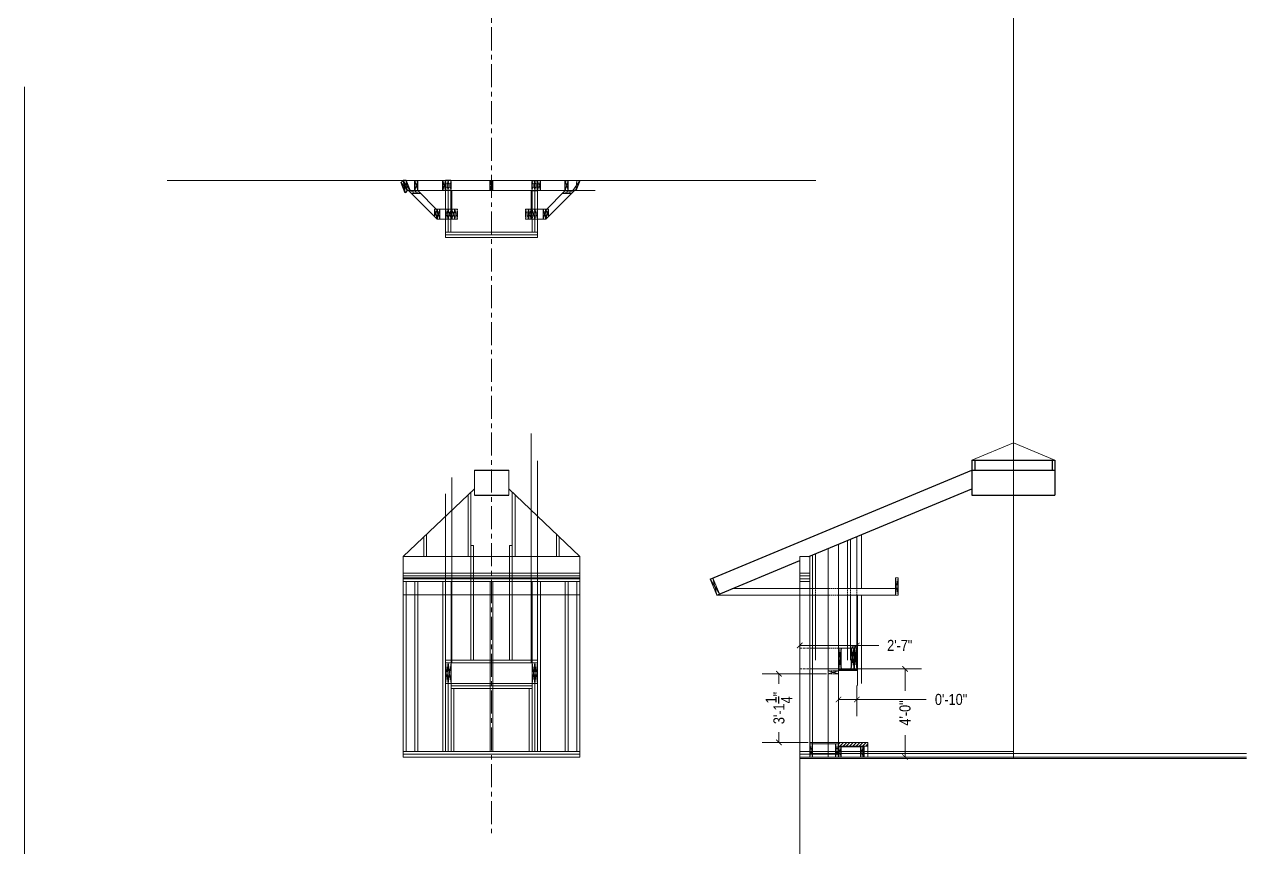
# Model space of a CAD drawing. Header units: inches. Extents: x 22832 to 50984, y 11340 to 27275.
# Drawn here: x 25618 to 26282, y 12767 to 13214 of the extents above; entities that cross this region are included whole.
import ezdxf

# ---------------------------------------------------------------- set-up
doc = ezdxf.new("R2010")
doc.units = ezdxf.units.IN
doc.header["$MEASUREMENT"] = 0
doc.linetypes.add('CENTER', pattern=[2, 1.25, -0.25, 0.25, -0.25])
doc.linetypes.add('HIDDEN', pattern=[0.375, 0.25, -0.125])
doc.layers.get('0').update_dxf_attribs({"color": 8, "lineweight": 9})
for name, color, linetype, lineweight in [('BOTTOM PLATES', 7, 'Continuous', 20), ('FIREPLACE FRONT ELEV', 7, 'Continuous', 20), ('SKYLIGHT', 4, 'Continuous', 20), ('WALL FRAMING', 7, 'Continuous', 30)]:
    doc.layers.add(name, color=color, linetype=linetype, lineweight=lineweight)
doc.layers.add('DIMENSIONS', color=3, linetype='Continuous')
doc.layers.add('DIMENSIONS @ 1', color=3, linetype='Continuous')
doc.styles.add('ARCHENTLTD', font='technical.ttf', dxfattribs={"height": 6})
doc.dimstyles.new('ARCHENTLTD', dxfattribs={"dimscale": 0.05, "dimtxt": 6, "dimasz": 3, "dimexe": 9, "dimexo": 1, "dimgap": 2.5, "dimtad": 0, "dimdec": 1, "dimzin": 1, "dimdsep": 46, "dimlunit": 4, "dimtxsty": 'ARCHENTLTD', "dimblk": 'ARCHTICK', "dimcen": 6, "dimclrd": 256, "dimclre": 256, "dimclrt": 256, "dimazin": 0, "dimtfac": 1, "dimtdec": 1, "dimtofl": 0, "dimtmove": 1, "dimatfit": 3, "dimldrblk": 'ARCHTICK', "dimfxl": 1, "dimfrac": 2, "dimtolj": 1, "dimtzin": 0, "dimlwd": 9, "dimlwe": 9, "dimarcsym": 0})

# ---------------------------------------------------------------- blocks, each defined once
blk = doc.blocks.new('_ArchTick')
at = {"color": 0, "linetype": 'ByBlock', "const_width": 0.15}
blk.add_lwpolyline([(-0.5, -0.5), (0.5, 0.5)], dxfattribs=at)
blk = doc.blocks.new('*D102')
at = {"layer": 'DIMENSIONS', "color": 3, "lineweight": 9}
for p, q in [((26071.58, 12863.92), (26105.31, 12863.92)), ((26096.31, 12863.92), (26096.31, 12852.01)), ((26096.31, 12816.05), (26096.31, 12827.96)), ((26083.29, 12816.05), (26105.31, 12816.05))]:
    blk.add_line(p, q, dxfattribs=at)
at = {"layer": 'DIMENSIONS', "color": 3, "lineweight": 9, "xscale": 3, "yscale": 3, "zscale": 3}
for p, rotation in [((26096.31, 12863.92), 90), ((26096.31, 12816.05), 270)]:
    blk.add_blockref('_ArchTick', p, dxfattribs=dict(at, rotation=rotation))
at = {"layer": 'DIMENSIONS', "color": 3, "insert": (26096.31, 12839.99), "char_height": 6, "attachment_point": 5, "rotation": 90, "style": 'ARCHENTLTD'}
blk.add_mtext('\\A1;4\'-0"', dxfattribs=at)
blk = doc.blocks.new('*D103')
at = {"layer": 'DIMENSIONS', "color": 3, "lineweight": 9}
for p, q in [((26053.64, 12861.3), (26018.82, 12861.3)), ((26027.82, 12861.3), (26027.82, 12855.73)), ((26027.82, 12824.05), (26027.82, 12829.62)), ((26043.63, 12824.05), (26018.82, 12824.05))]:
    blk.add_line(p, q, dxfattribs=at)
at = {"layer": 'DIMENSIONS', "color": 3, "lineweight": 9, "xscale": 3, "yscale": 3, "zscale": 3}
for p, rotation in [((26027.82, 12861.3), 90), ((26027.82, 12824.05), 270)]:
    blk.add_blockref('_ArchTick', p, dxfattribs=dict(at, rotation=rotation))
at = {"layer": 'DIMENSIONS', "color": 3, "insert": (26027.82, 12842.67), "char_height": 6, "attachment_point": 5, "rotation": 90, "style": 'ARCHENTLTD'}
blk.add_mtext('\\A1;3\'-1{\\H1.000000x;\\S1/4;}"', dxfattribs=at)
blk = doc.blocks.new('*D100')
at = {"layer": 'DIMENSIONS', "color": 3, "lineweight": 9}
for p, q in [((26039.13, 12877.67), (26039.13, 12885.67)), ((26070.14, 12877.67), (26070.14, 12885.67)), ((26070.14, 12876.67), (26039.13, 12876.67)), ((26082.12, 12876.67), (26070.14, 12876.67))]:
    blk.add_line(p, q, dxfattribs=at)
at = {"layer": 'DIMENSIONS', "color": 3, "lineweight": 9, "xscale": 3, "yscale": 3, "zscale": 3, "rotation": 180}
blk.add_blockref('_ArchTick', (26039.13, 12876.67), dxfattribs=at)
at = {"layer": 'DIMENSIONS', "color": 3, "lineweight": 9, "xscale": 3, "yscale": 3, "zscale": 3}
blk.add_blockref('_ArchTick', (26070.14, 12876.67), dxfattribs=at)
at = {"layer": 'DIMENSIONS', "color": 3, "insert": (26093.42, 12876.67), "char_height": 6, "attachment_point": 5, "style": 'ARCHENTLTD'}
blk.add_mtext('\\A1;2\'-7"', dxfattribs=at)
blk = doc.blocks.new('*D101')
at = {"layer": 'DIMENSIONS', "color": 3, "lineweight": 9}
for p, q in [((26060.13, 12854.92), (26060.13, 12838.29)), ((26070.14, 12854.92), (26070.14, 12838.29)), ((26060.13, 12847.29), (26070.14, 12847.29)), ((26107.82, 12847.29), (26070.14, 12847.29))]:
    blk.add_line(p, q, dxfattribs=at)
at = {"layer": 'DIMENSIONS', "color": 3, "lineweight": 9, "xscale": 3, "yscale": 3, "zscale": 3, "rotation": 180}
blk.add_blockref('_ArchTick', (26060.13, 12847.29), dxfattribs=at)
at = {"layer": 'DIMENSIONS', "color": 3, "lineweight": 9, "xscale": 3, "yscale": 3, "zscale": 3}
blk.add_blockref('_ArchTick', (26070.14, 12847.29), dxfattribs=at)
at = {"layer": 'DIMENSIONS', "color": 3, "insert": (26121.28, 12847.29), "char_height": 6, "attachment_point": 5, "style": 'ARCHENTLTD'}
blk.add_mtext('\\A1;0\'-10"', dxfattribs=at)

msp = doc.modelspace()

# ---------------------------------------------------------------- hatches: boundary and pattern name
at = {"layer": 'BOTTOM PLATES'}
h = msp.add_hatch(dxfattribs=at)
h.set_pattern_fill('ANSI31', scale=10, style=0)
h.paths.add_polyline_path([(26076.1348, 12824.04889), (26060.13484, 12824.04889), (26060.13484, 12822.04889), (26076.1348, 12822.04889)])

# ---------------------------------------------------------------- linework, layer by layer
at = {"layer": 'BOTTOM PLATES', "color": 1, "linetype": 'CENTER', "ltscale": 10}
msp.add_line((25871.79894, 13312.17629), (25871.79894, 12773.39945), dxfattribs=at)
at = {"layer": 'BOTTOM PLATES'}
for p, q in [((25618.20858, 13179.8096), (25618.20858, 12716.68298)), ((26047.91035, 13129.03008), (25695.68752, 13129.03008)), ((25919.79909, 13129.02998), (25823.79903, 13129.03018)), ((25928.03041, 13123.52993), (25826.07711, 13123.53008)), ((25826.78409, 13123.52995), (25842.28417, 13108.0299)), ((25833.23383, 13122.02996), (25826.78409, 13123.52995)), ((25828.28409, 13122.02995), (25831.73383, 13123.52995)), ((25828.28409, 13122.02995), (25833.23383, 13122.02996)), ((25831.73383, 13123.52995), (25842.28417, 13112.97965)), ((25846.79894, 13123.52991), (25846.7989, 13098.03111)), ((25846.79894, 13123.52998), (25846.79891, 13108.02998)), ((25848.29894, 13123.52991), (25848.29897, 13101.02991)), ((25849.77104, 13123.52998), (25849.77107, 13101.02998)), ((25850.29894, 13123.52998), (25850.29891, 13108.02998)), ((25893.29894, 13123.52991), (25893.29891, 13108.02991)), ((25893.82684, 13123.52998), (25893.8268, 13101.02998)), ((25895.29894, 13123.52991), (25895.2989, 13101.02991)), ((25896.79894, 13123.52991), (25896.79883, 13098.02991)), ((25916.81379, 13123.52995), (25901.3137, 13108.0299)), ((25911.86404, 13123.52995), (25901.31371, 13112.97965)), ((25910.36404, 13122.02996), (25916.81379, 13123.52995)), ((25915.31379, 13122.02995), (25910.36404, 13122.02996)), ((25916.81379, 13123.52995), (25911.86404, 13123.52995)), ((25915.31379, 13122.02995), (25911.86404, 13123.52995)), ((25840.78417, 13109.5299), (25840.78417, 13113.5299)), ((25840.78417, 13113.5299), (25842.28417, 13113.5299)), ((25840.78417, 13109.5299), (25842.28417, 13113.5299)), ((25842.28417, 13108.0299), (25840.78417, 13113.5299)), ((25853.29892, 13113.52997), (25842.28417, 13113.52999)), ((25842.28417, 13108.0299), (25842.28417, 13113.52999)), ((25842.28417, 13108.0299), (25843.78417, 13113.5299)), ((25843.78417, 13108.0299), (25842.28417, 13113.5299)), ((25843.78417, 13108.0299), (25843.78417, 13113.5299)), ((25846.79895, 13113.52991), (25848.29896, 13108.02991)), ((25846.79896, 13108.02991), (25848.29895, 13113.52991)), ((25848.29895, 13113.52991), (25848.29896, 13108.02991)), ((25848.29898, 13113.5298), (25849.79899, 13108.0298)), ((25848.29899, 13108.0298), (25849.79898, 13113.5298)), ((25851.79892, 13113.52997), (25850.29891, 13108.02998)), ((25851.79891, 13108.02997), (25850.29892, 13113.52998)), ((25851.79892, 13113.52997), (25851.79891, 13108.02997)), ((25901.31371, 13113.5299), (25890.29892, 13113.52992)), ((25891.79892, 13113.52992), (25891.79891, 13108.02992)), ((25893.29892, 13113.52991), (25891.79891, 13108.02992)), ((25893.29891, 13108.02991), (25891.79892, 13113.52992)), ((25899.8137, 13108.0299), (25899.81371, 13113.5299)), ((25899.8137, 13108.0299), (25901.31371, 13113.5299)), ((25901.3137, 13108.0299), (25899.81371, 13113.5299)), ((25901.3137, 13108.0299), (25901.31371, 13113.5299)), ((25901.3137, 13108.0299), (25902.81371, 13113.5299)), ((25902.81371, 13113.5299), (25901.31371, 13113.5299)), ((25902.8137, 13109.5299), (25901.31371, 13113.5299)), ((25902.8137, 13109.5299), (25902.81371, 13113.5299)), ((25853.29891, 13108.02997), (25842.28417, 13108.02999)), ((25901.3137, 13108.0299), (25890.29891, 13108.02992)), ((25896.79883, 13098.02991), (25846.7989, 13098.03111)), ((25896.79887, 13099.52991), (25846.79893, 13099.53111)), ((25896.7989, 13101.02991), (25846.79897, 13101.03111)), ((26054.635, 12929.23662), (26054.63496, 12904.02806)), ((26060.135, 12931.52829), (26060.13496, 12904.02806)), ((26054.63496, 12904.02806), (26054.63488, 12855.92385)), ((26060.13496, 12904.02806), (26060.13488, 12855.92384)), ((26061.6349, 12875.1739), (26061.63463, 12863.92383)), ((26067.13949, 12875.1739), (26067.13922, 12863.92384)), ((26068.63949, 12875.1739), (26068.63922, 12863.92383)), ((26070.13949, 12875.1739), (26070.13922, 12863.92383)), ((26054.63489, 12855.92385), (26054.63483, 12816.0489)), ((26060.13489, 12855.92384), (26060.13483, 12816.04889)), ((26058.63484, 12823.29889), (26058.63483, 12816.04889)), ((26061.63484, 12821.54889), (26061.63483, 12816.04889)), ((26072.1348, 12821.54889), (26072.13479, 12816.04889)), ((26073.6348, 12822.04889), (26073.63479, 12816.04889)), ((26076.1348, 12824.04889), (26076.1348, 12816.04889))]:
    msp.add_line(p, q, dxfattribs=at)
at = {"layer": 'BOTTOM PLATES', "linetype": 'HIDDEN', "ltscale": 2}
for p, q in [((25853.29892, 13113.52997), (25851.79891, 13108.02997)), ((25853.29891, 13108.02997), (25851.79892, 13113.52997)), ((25853.29892, 13113.52997), (25853.29891, 13108.02997)), ((25890.29892, 13113.52992), (25890.29891, 13108.02992)), ((25891.79892, 13113.52992), (25890.29891, 13108.02992)), ((25891.79891, 13108.02992), (25890.29892, 13113.52992)), ((25893.79892, 13113.52991), (25893.79891, 13108.02991)), ((25895.29892, 13113.52991), (25893.79891, 13108.02991)), ((25895.29891, 13108.02991), (25893.79892, 13113.52991)), ((25895.29892, 13113.52991), (25895.29891, 13108.02991)), ((25896.79892, 13113.52991), (25895.29891, 13108.02991)), ((25896.79891, 13108.02991), (25895.29892, 13113.52991))]:
    msp.add_line(p, q, dxfattribs=at)
at = {"layer": 'BOTTOM PLATES', "color": 6, "linetype": 'Continuous', "ltscale": 6}
for p, q in [((25823.79891, 12924.86139), (25823.79891, 12816.04889)), ((25919.79907, 12924.86139), (25823.79891, 12924.86139)), ((25919.79907, 12924.86139), (25919.79907, 12816.04889)), ((26039.13445, 12924.86139), (26039.13445, 12816.04889)), ((26044.63445, 12924.86139), (26039.13445, 12924.86139)), ((26044.63445, 12924.86139), (26044.63445, 12816.04889)), ((25919.79907, 12915.86139), (25823.79891, 12915.86139)), ((25919.79907, 12914.36139), (25823.79891, 12914.36139)), ((25919.79907, 12912.86139), (25823.79891, 12912.86139)), ((26044.63445, 12915.86139), (26039.13445, 12915.86139)), ((26044.63445, 12914.36139), (26039.13445, 12914.36139)), ((26044.63445, 12912.86139), (26039.13445, 12912.86139)), ((25919.79907, 12911.36139), (25823.79891, 12911.36139)), ((25825.39979, 12911.36139), (25825.39979, 12819.04889)), ((25830.23393, 12911.36139), (25830.23393, 12819.04889)), ((25831.73393, 12911.36139), (25831.73393, 12819.04889)), ((25845.29892, 12911.36139), (25845.29892, 12819.04889)), ((25846.79892, 12911.36139), (25846.79892, 12819.04889)), ((25849.79892, 12911.36139), (25849.79892, 12819.04889)), ((25871.04894, 12911.36139), (25871.04894, 12819.04889)), ((25872.54894, 12911.36139), (25872.54894, 12819.04889)), ((25893.79896, 12911.36139), (25893.79896, 12819.04889)), ((25896.79896, 12911.36139), (25896.79896, 12819.04889)), ((25898.29896, 12911.36139), (25898.29896, 12819.04889)), ((25911.86404, 12911.36139), (25911.86404, 12819.04889)), ((25913.36404, 12911.36139), (25913.36404, 12819.04889)), ((25918.19818, 12911.36139), (25918.19818, 12819.04889)), ((26044.63445, 12911.36139), (26039.13445, 12911.36139)), ((25849.79892, 12867.17389), (25846.79892, 12867.17389)), ((25848.29892, 12855.92389), (25846.79892, 12867.17389)), ((25848.29892, 12867.17389), (25846.79892, 12855.92389)), ((25848.29892, 12867.17389), (25848.29892, 12819.04889)), ((25849.79892, 12867.17389), (25848.29892, 12855.92389)), ((25849.79892, 12855.92389), (25848.29892, 12867.17389)), ((25896.79896, 12867.17389), (25893.79896, 12867.17389)), ((25895.29896, 12855.92389), (25893.79896, 12867.17389)), ((25895.29896, 12867.17389), (25893.79896, 12855.92389)), ((25895.29896, 12867.17389), (25895.29896, 12819.04889)), ((25896.79896, 12867.17389), (25895.29896, 12855.92389)), ((25896.79896, 12855.92389), (25895.29896, 12867.17389)), ((25849.79892, 12855.92389), (25846.79892, 12855.92389)), ((25896.79896, 12855.92389), (25893.79896, 12855.92389)), ((25919.79907, 12819.04889), (25823.79891, 12819.04889)), ((26155.13445, 12819.04889), (26039.13445, 12819.04889)), ((25919.79907, 12817.54889), (25823.79891, 12817.54889)), ((25919.79907, 12816.04889), (25823.79891, 12816.04889)), ((26044.63445, 12817.54889), (26039.13445, 12817.54889)), ((26044.63445, 12816.04889), (26039.13445, 12816.04889))]:
    msp.add_line(p, q, dxfattribs=at)
at = {"layer": 'BOTTOM PLATES', "color": 7, "linetype": 'Continuous', "ltscale": 6}
for p, q in [((25919.79907, 12913.29889), (25823.79891, 12913.29889)), ((25919.79907, 12904.04889), (25823.79891, 12904.04889)), ((25851.29892, 12853.29888), (25851.29892, 12819.04889)), ((25892.29896, 12853.2992), (25892.29896, 12819.04889))]:
    msp.add_line(p, q, dxfattribs=at)
at = {"layer": 'BOTTOM PLATES', "color": 7}
for p, q in [((26044.63445, 12823.29889), (26046.13457, 12816.04889)), ((26046.13457, 12823.29889), (26044.63445, 12816.04889)), ((26058.63472, 12823.29887), (26060.13484, 12816.04887)), ((26060.13484, 12823.29887), (26058.63472, 12816.04887)), ((26061.63484, 12821.54889), (26060.13483, 12816.04889)), ((26060.13484, 12821.54889), (26061.63483, 12816.04889)), ((26073.6348, 12821.54889), (26072.13479, 12816.04889)), ((26072.1348, 12821.54889), (26073.63479, 12816.04889)), ((26074.1348, 12822.04889), (26074.1348, 12816.04889))]:
    msp.add_line(p, q, dxfattribs=at)
at = {"layer": 'BOTTOM PLATES', "color": 1}
msp.add_line((26039.13445, 12816.04889), (26039.13445, 12463.82606), dxfattribs=at)
at = {"layer": 'DIMENSIONS'}
for p, q in [((26061.6349, 12875.1739), (26060.13488, 12863.92385)), ((26060.1349, 12875.1739), (26061.63463, 12863.92385)), ((26067.13922, 12863.92384), (26068.63949, 12875.1739)), ((26067.13949, 12875.1739), (26068.63922, 12863.92384)), ((26068.63922, 12863.92384), (26070.13949, 12875.1739)), ((26068.63949, 12875.1739), (26070.13922, 12863.92383))]:
    msp.add_line(p, q, dxfattribs=at)
at = {"layer": 'FIREPLACE FRONT ELEV'}
for p, q in [((25893.29896, 12867.17389), (25893.29896, 12991.65968)), ((25862.47913, 12971.75722), (25862.47913, 12958.25722)), ((25881.11874, 12971.75722), (25881.11874, 12958.25722)), ((25896.79896, 12855.92389), (25896.79896, 12976.9461)), ((25850.29892, 12967.72813), (25850.29892, 12867.17389)), ((25862.47913, 12961.73639), (25823.79891, 12924.86139)), ((25846.79892, 12958.96777), (25846.79892, 12855.92389)), ((25859.04899, 12924.86139), (25859.04899, 12958.46633)), ((25860.54899, 12924.86139), (25860.54899, 12959.89632)), ((25881.11874, 12961.73639), (25919.79907, 12924.86139)), ((25883.04899, 12924.86139), (25883.04899, 12959.89624)), ((25884.54899, 12924.86139), (25884.54899, 12958.46624)), ((25835.04899, 12924.86139), (25835.04899, 12935.58642)), ((25836.54899, 12924.86139), (25836.54899, 12937.01642)), ((25907.04899, 12924.86139), (25907.04899, 12937.01638)), ((25908.54899, 12924.86139), (25908.54899, 12935.58639)), ((26065.13949, 12907.52806), (26065.13949, 12933.61349)), ((26066.63949, 12907.52806), (26066.63949, 12934.23849)), ((26070.13949, 12907.52806), (26070.13949, 12935.69682)), ((25862.04899, 12930.86139), (25860.54899, 12930.86139)), ((25862.04899, 12930.86139), (25862.04899, 12868.67389)), ((25881.54899, 12930.86139), (25881.54899, 12868.67389)), ((25881.54899, 12930.86139), (25883.04899, 12930.86139)), ((26046.13457, 12816.04889), (26046.13457, 12925.69478)), ((26047.63457, 12907.52806), (26047.63457, 12926.31978)), ((25860.54899, 12924.86139), (25860.54899, 12868.67389)), ((25883.04899, 12924.86139), (25883.04899, 12868.67389)), ((26091.13445, 12913.27806), (26092.63445, 12913.27806)), ((26091.13445, 12904.02806), (26091.13445, 12913.27806)), ((26091.13445, 12913.27806), (26092.63445, 12904.02806)), ((26092.63445, 12913.27806), (26091.13445, 12904.02806)), ((26092.63445, 12904.02806), (26092.63445, 12913.27806)), ((26092.63445, 12907.52806), (26092.63445, 12904.02806)), ((26047.63457, 12868.67389), (26047.63457, 12904.02806)), ((26065.13949, 12868.67389), (26065.13949, 12904.02806)), ((26066.63949, 12868.67389), (26066.63949, 12904.02806)), ((26070.13949, 12868.67389), (26070.13949, 12904.02806)), ((26070.57699, 12854.98632), (26070.57699, 12904.02806)), ((26054.6349, 12876.67391), (26046.13457, 12876.6739)), ((26046.13457, 12875.1739), (26054.6349, 12875.17391)), ((26066.63949, 12876.6739), (26060.1349, 12876.6739)), ((26060.1349, 12875.1739), (26070.13949, 12875.1739)), ((26070.13949, 12876.6739), (26066.63949, 12876.6739)), ((26066.63949, 12876.6739), (26066.63949, 12875.1739)), ((26066.63949, 12876.6739), (26070.13949, 12875.1739)), ((26070.13949, 12876.6739), (26066.63949, 12875.1739)), ((26070.13949, 12875.1739), (26070.13949, 12876.6739)), ((25846.79892, 12868.67389), (25896.79896, 12868.67389)), ((25846.79892, 12867.17389), (25896.79896, 12867.17389)), ((26046.13457, 12863.92389), (26060.13489, 12863.92385)), ((26060.13489, 12863.92385), (26070.57699, 12863.92383)), ((26060.13489, 12863.48635), (26070.57699, 12863.48634)), ((26060.13489, 12862.98635), (26070.57699, 12862.98634)), ((25846.79892, 12855.92389), (25896.79896, 12855.92389)), ((25846.79892, 12855.92389), (25846.79892, 12819.04889)), ((25848.29892, 12855.92389), (25848.29892, 12819.04889)), ((25849.79892, 12855.92389), (25849.79892, 12819.04889)), ((25893.79896, 12855.92389), (25893.79896, 12819.04889)), ((25895.29896, 12855.92389), (25895.29896, 12819.04889)), ((25896.79896, 12855.92389), (25896.79896, 12819.04889)), ((26044.63445, 12824.04889), (26060.13484, 12824.04889)), ((26044.63445, 12823.29889), (26060.13484, 12823.29889)), ((26044.63445, 12819.04889), (26060.13484, 12819.04887)), ((26060.13484, 12824.04889), (26076.1348, 12824.04889)), ((26060.13484, 12822.04889), (26076.1348, 12822.04889)), ((26060.13484, 12821.54889), (26073.6348, 12821.54889)), ((26039.13445, 12815.29889), (26281.71672, 12815.29889)), ((26044.63445, 12817.54889), (26060.13484, 12817.54887)), ((26044.63445, 12816.04889), (26281.71672, 12816.04889))]:
    msp.add_line(p, q, dxfattribs=at)
at = {"layer": 'FIREPLACE FRONT ELEV', "color": 1}
for p, q in [((26072.57699, 12907.52806), (26072.57699, 12936.71245)), ((26072.57699, 12855.92382), (26072.57699, 12904.02806)), ((26070.57699, 12863.92383), (26072.57699, 12863.92383))]:
    msp.add_line(p, q, dxfattribs=at)
at = {"layer": 'FIREPLACE FRONT ELEV', "linetype": 'HIDDEN', "ltscale": 3}
for p, q in [((26047.63457, 12904.02806), (26047.63457, 12907.52806)), ((26065.13949, 12904.02806), (26065.13949, 12907.52806)), ((26066.63949, 12904.02806), (26066.63949, 12907.52806)), ((26070.13949, 12904.02806), (26070.13949, 12907.52806)), ((26060.1349, 12876.6739), (26054.6349, 12876.67391)), ((26054.6349, 12875.17391), (26060.1349, 12875.1739))]:
    msp.add_line(p, q, dxfattribs=at)
at = {"layer": 'FIREPLACE FRONT ELEV', "linetype": 'HIDDEN', "ltscale": 5}
for p, q in [((26039.13445, 12875.1739), (26046.13457, 12875.1739)), ((26039.13445, 12863.9239), (26046.13457, 12863.92389))]:
    msp.add_line(p, q, dxfattribs=at)
at = {"layer": 'FIREPLACE FRONT ELEV', "linetype": 'HIDDEN', "ltscale": 2}
for p, q in [((26054.63486, 12862.79889), (26060.13472, 12862.79922)), ((26060.13472, 12862.79922), (26054.63486, 12861.29889)), ((26054.63486, 12862.79889), (26060.13486, 12861.29922)), ((26054.63486, 12861.29889), (26060.13486, 12861.29922))]:
    msp.add_line(p, q, dxfattribs=at)
at = {"layer": 'FIREPLACE FRONT ELEV', "linetype": 'Continuous', "ltscale": 2}
for p, q in [((25849.79877, 12854.79887), (25893.79896, 12854.79921)), ((25849.79892, 12853.29887), (25893.79896, 12853.29921))]:
    msp.add_line(p, q, dxfattribs=at)
at = {"layer": 'FIREPLACE FRONT ELEV', "color": 4}
msp.add_line((26044.63445, 12818.04889), (26281.71672, 12818.04889), dxfattribs=at)
at = {"layer": 'SKYLIGHT', "lineweight": 9}
for p, q in [((26155.13445, 12815.59576), (26155.13445, 16127.86951)), ((26132.63445, 12977.25722), (26155.13445, 12986.63222)), ((26177.63445, 12977.25722), (26155.13445, 12986.63222))]:
    msp.add_line(p, q, dxfattribs=at)
at = {"layer": 'WALL FRAMING'}
for p, q in [((25823.79907, 13129.02994), (25822.65102, 13127.88189)), ((25824.9292, 13122.38189), (25822.65102, 13127.88189)), ((25826.07725, 13123.52994), (25823.79907, 13129.02994)), ((25825.42266, 13129.02994), (25823.79907, 13129.02994)), ((25827.70084, 13123.52994), (25825.42266, 13129.02994)), ((25830.23372, 13123.53007), (25830.23372, 13129.03007)), ((25830.28531, 13129.03007), (25831.73372, 13129.03007)), ((25831.73372, 13123.53007), (25831.73372, 13129.03007)), ((25845.29896, 13123.53005), (25845.29896, 13129.03005)), ((25846.79894, 13123.52991), (25846.79894, 13129.02991)), ((25848.24734, 13129.02991), (25846.79894, 13129.02991)), ((25846.79896, 13123.53005), (25846.79896, 13129.03005)), ((25849.74732, 13129.02998), (25848.29892, 13129.02998)), ((25871.04894, 13123.52993), (25871.04894, 13129.02993)), ((25872.54892, 13123.52989), (25872.54892, 13129.02989)), ((25893.85055, 13129.02998), (25895.29896, 13129.02998)), ((25895.35053, 13129.02991), (25896.79894, 13129.02991)), ((25896.79892, 13123.53005), (25896.79892, 13129.03005)), ((25896.79894, 13123.52991), (25896.79894, 13129.02991)), ((25898.29892, 13123.53005), (25898.29892, 13129.03005)), ((25911.86404, 13129.02996), (25913.31245, 13129.02996)), ((25911.86404, 13123.52995), (25911.86404, 13129.02995)), ((25913.36404, 13123.52995), (25913.36404, 13129.02995)), ((25919.79907, 13129.02994), (25917.5209, 13123.52995)), ((25826.07725, 13123.52994), (25824.9292, 13122.38189)), ((25827.70084, 13123.52994), (25826.07725, 13123.52994)), ((25830.23372, 13123.53007), (25831.73372, 13123.53007)), ((25848.29894, 13123.52991), (25846.79894, 13123.52991)), ((25849.79892, 13123.52998), (25848.29892, 13123.52998)), ((25893.79896, 13123.52998), (25895.29896, 13123.52998)), ((25895.29894, 13123.52991), (25896.79894, 13123.52991)), ((25911.86404, 13123.52995), (25913.36404, 13123.52995)), ((25917.5209, 13123.52995), (25915.89731, 13123.52995)), ((25862.47913, 12971.75722), (25881.11874, 12971.75722)), ((25862.47913, 12958.25722), (25881.11874, 12958.25722))]:
    msp.add_line(p, q, dxfattribs=at)
at = {"layer": 'WALL FRAMING', "lineweight": 9}
for p, q in [((25822.65102, 13127.88189), (25826.07725, 13123.52994)), ((25827.70084, 13123.52994), (25823.79907, 13129.02994)), ((25823.79907, 13129.02994), (25824.9292, 13122.38189)), ((25826.07725, 13123.52994), (25825.42266, 13129.02994)), ((25830.23372, 13123.53007), (25831.73372, 13129.03007)), ((25831.73372, 13123.53007), (25830.23372, 13129.03007)), ((25846.79896, 13123.53005), (25845.29896, 13129.03005)), ((25845.29896, 13123.53005), (25846.79896, 13129.03005)), ((25871.04894, 13123.52993), (25872.54894, 13129.02993)), ((25872.54894, 13123.52993), (25871.04894, 13129.02993)), ((25896.79892, 13123.53005), (25898.29892, 13129.03005)), ((25898.29892, 13123.53005), (25896.79892, 13129.03005)), ((25911.86404, 13123.52995), (25913.36404, 13129.02995)), ((25913.36404, 13123.52995), (25911.86404, 13129.02995)), ((25919.79908, 13129.02995), (25915.89731, 13123.52995)), ((25917.5209, 13123.52995), (25918.17548, 13129.02994)), ((26132.63445, 12977.25722), (26132.63445, 12971.75722)), ((26177.63445, 12977.25722), (26177.63445, 12971.75722)), ((25994.13445, 12904.02806), (25990.57675, 12912.56652)), ((25990.57675, 12912.56652), (25995.51906, 12904.60498)), ((25995.51906, 12904.60498), (25991.96137, 12913.14344)), ((25991.96137, 12913.14344), (25994.13445, 12904.02806)), ((26054.63497, 12907.52806), (26002.53445, 12907.52806)), ((26091.13445, 12907.52806), (26060.13497, 12907.52806)), ((26039.13445, 12904.02806), (25994.13445, 12904.02806)), ((26054.63496, 12904.02806), (26039.13445, 12904.02806)), ((26092.63445, 12904.02806), (26060.13496, 12904.02806))]:
    msp.add_line(p, q, dxfattribs=at)
at = {"layer": 'WALL FRAMING', "linetype": 'HIDDEN', "lineweight": 9, "ltscale": 2}
for p, q in [((25848.29894, 13123.52991), (25846.79894, 13129.02991)), ((25846.79894, 13123.52991), (25848.29894, 13129.02991)), ((25849.79892, 13123.52998), (25848.29892, 13129.02998)), ((25848.29892, 13123.52998), (25849.79892, 13129.02998)), ((25893.79896, 13123.52998), (25895.29896, 13129.02998)), ((25895.29896, 13123.52998), (25893.79896, 13129.02998)), ((25895.29894, 13123.52991), (25896.79894, 13129.02991)), ((25896.79894, 13123.52991), (25895.29894, 13129.02991))]:
    msp.add_line(p, q, dxfattribs=at)
at = {"layer": 'WALL FRAMING', "linetype": 'HIDDEN', "ltscale": 2}
for p, q in [((25848.29894, 13123.52991), (25848.29894, 13129.02991)), ((25849.79892, 13123.52998), (25849.79892, 13129.02998)), ((25893.79896, 13123.52998), (25893.79896, 13129.02998)), ((25895.29894, 13123.52991), (25895.29894, 13129.02991))]:
    msp.add_line(p, q, dxfattribs=at)
at = {"layer": 'WALL FRAMING', "lineweight": 30}
for p, q in [((25990.57675, 12912.56652), (26132.63445, 12971.75722)), ((26132.63445, 12977.25722), (26177.63445, 12977.25722)), ((26132.63445, 12977.25722), (26132.63445, 12958.25722)), ((26132.63445, 12971.75722), (26177.63445, 12971.75722)), ((26134.13445, 12977.25722), (26134.13445, 12971.75722)), ((26176.13445, 12977.25722), (26176.13445, 12971.75722)), ((26177.63445, 12977.25722), (26177.63445, 12958.25722)), ((26044.13445, 12924.86139), (26132.63445, 12961.73639)), ((26132.63445, 12958.25722), (26177.63445, 12958.25722)), ((25994.13445, 12904.02806), (26039.13445, 12922.77806))]:
    msp.add_line(p, q, dxfattribs=at)
at = {"layer": 'WALL FRAMING', "linetype": 'HIDDEN', "lineweight": 9, "ltscale": 3}
for p, q in [((26060.13497, 12907.52806), (26054.63497, 12907.52806)), ((26060.13496, 12904.02806), (26054.63496, 12904.02806))]:
    msp.add_line(p, q, dxfattribs=at)

# ---------------------------------------------------------------- dimensions: what is measured, and where the dimension line sits
at = {"layer": 'DIMENSIONS @ 1', "color": 0}
for base, p1, p2, picture, middle in [((26039.13445, 12876.6739), (26070.13949, 12876.6739), (26039.13445, 12876.6739), '*D100', (26093.42438, 12876.6739)), ((26070.13903, 12847.29218), (26060.13489, 12855.92384), (26070.13903, 12855.9236), '*D101', (26121.27696, 12848.66134))]:
    dim = msp.add_linear_dim(base=base, p1=p1, p2=p2, dimstyle='ARCHENTLTD', override={"dimscale": 1, "dimclrd": 3, "dimclre": 3, "dimclrt": 3, "dimtix": 0, "dimtofl": 0, "dimtmove": 1, "dimatfit": 3, "dimtfill": 0, "dimtfillclr": 3}, dxfattribs=at)
    dim.commit()
    dim.dimension.update_dxf_attribs({"geometry": picture, "text_midpoint": middle, "dimtype": 128})
for base, p1, p2, override, picture, middle in [((26096.31418, 12816.04889), (26070.57699, 12863.92383), (26082.28633, 12816.04889), {"dimscale": 1, "dimclrd": 3, "dimclre": 3, "dimclrt": 3, "dimtix": 0, "dimtofl": 0, "dimtmove": 1, "dimatfit": 3, "dimtfill": 0, "dimtfillclr": 3}, '*D102', (26096.31418, 12839.98636)), ((26027.82218, 12824.04889), (26054.63608, 12861.29922), (26044.63445, 12824.04889), {"dimscale": 1, "dimdec": 4, "dimclrd": 3, "dimclre": 3, "dimclrt": 3, "dimtix": 0, "dimtofl": 0, "dimtmove": 1, "dimatfit": 3, "dimtfill": 0, "dimtfillclr": 3, "dimfrac": 0}, '*D103', (26027.82218, 12842.67405))]:
    dim = msp.add_linear_dim(base=base, p1=p1, p2=p2, angle=90, dimstyle='ARCHENTLTD', override=override, dxfattribs=at)
    dim.commit()
    dim.dimension.update_dxf_attribs({"geometry": picture, "text_midpoint": middle})

doc.saveas('drawing.dxf')
